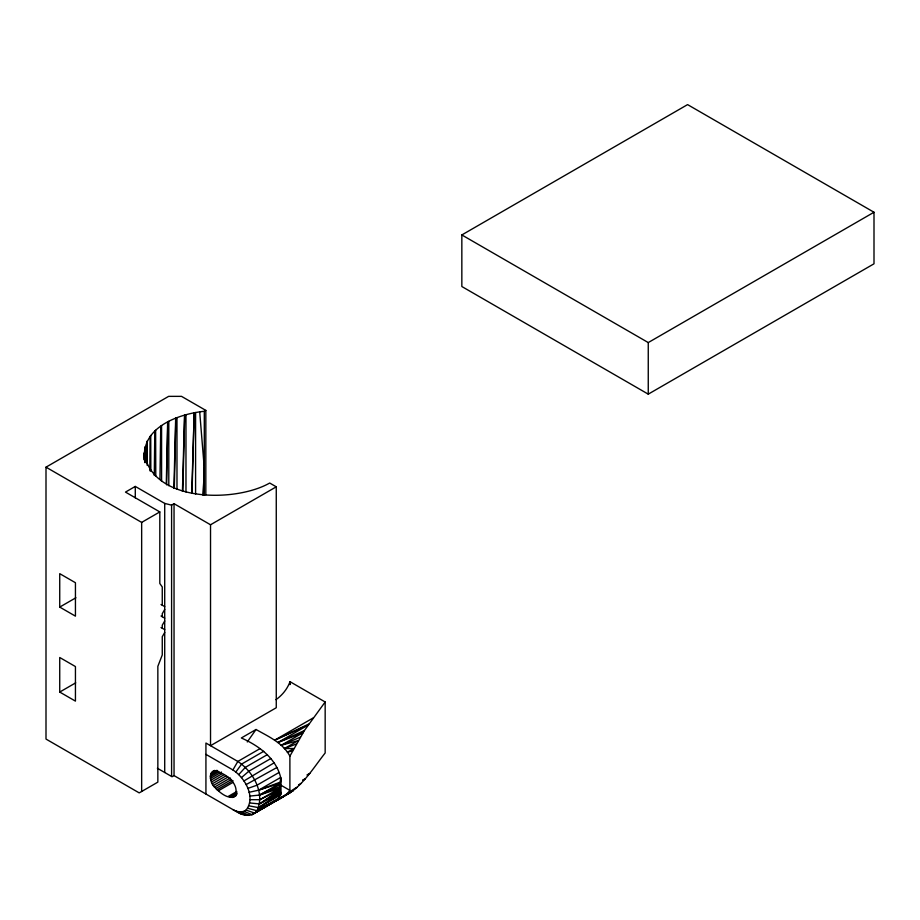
<?xml version="1.0" encoding="UTF-8"?>
<svg xmlns="http://www.w3.org/2000/svg" width="920" height="920" viewBox="0 0 920 920"><rect width="100%" height="100%" fill="white"/><g stroke="black" fill="none" stroke-linecap="round" stroke-linejoin="round"><path stroke-width="1.38" d="M204.263 495.178L204.309 411.286L205.838 410.4L181.516 396.359L168.647 396.359L46 467.164L46 739.07L139.207 792.89L157.849 782.126L157.849 666.333L162.265 654.948L162.265 636.72L164.714 632.477M205.827 494.833L205.838 410.4M144.739 459.264C140.909 427.317 178.71 413.897 204.309 411.286M146.636 463.484L146.751 441.956M149.822 470.775L150.121 436.344M154.284 475.513L154.824 431.054M159.942 479.216L160.758 426.19M166.635 484.863L167.82 421.866M166.29 483.701L167.647 421.992M174.317 488.209L175.846 418.14M182.827 491.165L184.702 415.115M173.914 488.428L175.674 418.243M182.436 491.337L184.54 415.184M192.027 493.039L194.189 412.827L191.762 493.12M203.251 495.144L204.263 467.912L199.697 411.918M203.159 495.155L204.263 467.912M232.909 809.6C236.831 811.877 242.167 813.096 246.065 810.106L254.725 813.084C264.534 803.171 281.508 801.929 289.892 790.383L289.892 756.125C282.796 742.842 268.479 736.54 256.036 729.491L241.327 737.978C259.083 745.821 276.851 758.758 280.991 778.906L279.519 788.359L280.991 793.856L279.013 797.973L277.173 800.032L254.725 813.084C249.722 816.925 242.845 815.361 237.82 812.429L174.041 775.606L172.074 776.744L157.366 768.246M235.899 795.834C228.137 800.814 218.304 791.372 213.233 785.577C210.231 781.206 208.104 772.696 214.693 770.408M246.065 810.106C256.185 797.088 244.973 777.733 232.909 769.948L205.93 754.365M205.93 794.018L205.93 743.038L237.82 761.449C252.965 771.385 265.42 792.982 256.933 810.727L247.779 808.266M144.175 459.954L144.773 447.787M289.892 756.125L304.416 730.537L325.162 701.983L290.007 681.685C287.362 688.965 282.267 695.198 275.988 699.671M164.714 609.454L162.265 613.697L162.265 616.71M164.714 620.966L162.265 625.209L162.265 628.222M232.909 769.948L237.82 761.449L259.888 748.707M247.273 741.957L256.036 729.491M235.888 771.972L241.649 764.048L263.729 751.306M243.949 811.336L252.011 814.66L289.834 792.948C304.727 782.805 314.214 766.843 325.162 752.974L325.162 701.983M238.786 774.536L245.364 767.349L267.444 754.595M234.45 796.674C241.477 784.633 224.146 771.132 213.233 771.247M241.5 777.561L248.848 771.236L270.928 758.494M243.949 780.953L274.079 762.864M279.818 791.338L259.555 803.919L249.814 802.976M302.818 780.275L305.267 778.791L302.772 780.183M252.011 814.66L293.227 790.591L287.063 794.029M292.042 790.269L296.976 787.405L294.469 788.762M254.725 813.084L287.431 794.155M461.84 234.945L687.585 104.615L874 212.244L874 263.81L648.255 394.151L461.84 286.522L461.84 234.945L648.255 342.573L874 212.244M210.53 524.768L210.53 745.694L276.264 707.744L276.264 486.818L210.53 524.768L174.041 503.7L171.591 505.126L164.714 503.424L135.286 486.427L125.476 492.096L159.815 511.922L159.815 583.487L162.265 586.971L162.265 605.199M46 467.164L141.657 522.399L159.815 511.922M59.731 607.085L75.44 616.147L75.44 582.728L59.731 573.666L59.731 607.085L75.9 597.758M59.731 692.058L75.44 701.12L75.44 666.563L59.731 657.501L59.731 692.058L75.704 682.835M211.427 772.696L215.107 770.569M210.829 773.823L216.959 770.293M210.461 775.192L217.821 770.937M210.346 776.744L218.925 771.788M292.537 750.858L287.351 752.238L293.802 748.523L284.441 748.546L298.252 740.6L281.29 745.257L303.036 732.734L277.989 742.463L308.062 725.121L274.608 740.209L313.225 717.91M210.461 778.435L221.501 772.064M210.829 780.217L221.869 773.846M211.427 782.046L223.686 774.962M212.232 783.84L225.722 776.054M213.233 785.577L227.953 777.078M214.394 787.175L230.333 777.975M215.671 788.601L231.61 779.401M217.028 789.808L232.978 780.608M218.442 790.763L233.151 782.264M276.805 767.567L246.065 784.622M228.252 796.432L236.831 791.476M229.655 797.099L237.015 792.844M231.012 797.467L237.153 793.925M232.3 797.513L235.98 795.386M279.013 772.489L256.933 785.231L247.779 788.44M249.814 796.087L259.555 795.064L280.048 783.219L258.555 790.199L249.044 792.304M250.079 799.687L259.888 799.687L279.519 788.359L259.555 795.064L279.806 784.61M280.635 794.891L258.555 807.633L249.044 805.862M256.933 810.727L279.013 797.973M298.54 784.863L301.012 783.449M267.34 805.057L269.813 803.678M272.274 802.297L274.735 800.918M277.207 799.549L284.602 795.409M286.833 794.454L289.834 792.948M259.888 799.687L279.588 789.912L259.555 803.919L280.255 792.672L258.555 807.633L280.991 793.856L280.991 778.906M274.608 740.209L308.786 724.051M277.989 742.463L304.416 730.537M281.29 745.257L300.207 737.242M259.555 795.064L279.588 786.646M284.441 748.546L296.228 744.061M241.5 811.9L248.848 815.384M238.786 811.796L245.364 815.258M235.888 811.014L241.649 814.257M276.264 486.818L269.698 483.023C235.75 502.527 151.949 503.01 144.175 452.801M161.034 604.497L164.714 606.625M161.034 616.009L164.714 618.136M161.034 627.52L164.714 629.636M280.22 784.794L289.892 790.383M145.107 459.655L145.118 462.518M155.63 430.249L155.779 476.146M150.73 435.482L150.834 471.316M147.142 441.059L147.2 465.416M168.797 421.314L168.808 485.725M161.575 425.58L161.586 481.413M144.946 446.867L144.957 462.622M144.221 453.732L144.221 459.459M648.255 342.573L648.255 394.151M195.592 412.516L195.592 494.109M185.966 414.713L185.978 492.004M176.973 417.657L176.985 489.233M174.041 503.7L174.041 775.606M171.591 505.126L171.591 776.457M164.714 503.424L164.714 772.489M141.657 522.399L141.657 791.476M135.286 486.427L135.286 497.881M290.007 681.685L289.904 684.537L290.007 681.685M280.635 777.457L280.243 782.126L258.555 790.199L280.635 777.457M309.649 773.524L307.222 774.973L309.649 773.524"/></g></svg>
